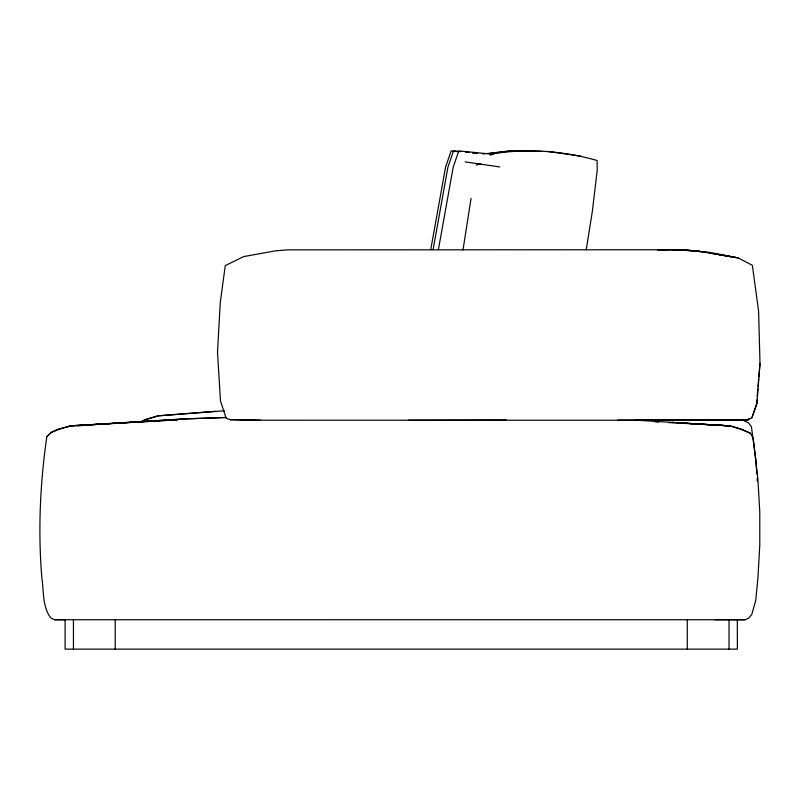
<?xml version="1.0" encoding="UTF-8"?>
<svg xmlns="http://www.w3.org/2000/svg" width="800" height="800" viewBox="0 0 800 800"><rect width="100%" height="100%" fill="white"/><g stroke="black" fill="none" stroke-linecap="round" stroke-linejoin="round"><path stroke-width="1.2" d="M757.01 399.82L756.93 403.29L751.95 417.68L747.57 420.24L255.61 420.2L230.06 419.67L226.18 418.23L220.47 400.91L217.5 352.08L220.26 302.6L225.27 265.61L243.74 256.58L275.53 250.84L287.84 249.85L683.97 249.76L706.34 252.3M657.76 249.99L683.97 249.76L710.32 252.48L738.29 257.97L752.36 265.32L758.61 311.3L760 363.47L756.93 403.29L751.95 417.68M757.18 396.29L757.8 388.99M758.01 386.56L758.64 379.27M758.85 376.84L760 363.47M69.93 426.28L57.59 429.4L50.91 432.39L46.82 436.68C40.1 483.45 37.91 530.87 41.87 578C43.89 591.21 42.22 606.82 50.83 617.93L54.48 619.72L64.8 619.74M463 250.01L471.07 198.31M586.22 249.77L592.32 211.58L597.2 170.37L597.1 160.49C563.85 151.07 528.47 148.17 494.26 153.6L490.17 154.98M430.73 249.7L445.56 167.14L451.13 150.93L458.34 151.63M433.09 249.7L447.92 167.14L453.49 150.93L460.7 151.63M438.38 249.7L453.21 167.14L458.78 150.93L492.42 154.18M744.75 420.19L747.47 420.19L748.82 418.51M46.82 436.68L51.23 432.62L59.33 429.12L69.73 425.9L184.96 418.89L225.82 417.46M141.01 421.93L145.01 419.76L158.11 415.84L224.29 410.77M141.11 421.8L145.01 419.76L158.11 415.84L215.56 411.32M714.86 619.74L745.25 619.74L748.95 617.93L751.83 614.25L755.76 600.34L757.91 578L759.78 545.08L759.78 512.1L757.91 479.18L753.22 438.37L750.53 433.32L742.07 429.39L730.24 425.9L635.27 420.17M490.77 154.82L494.26 153.6M476.25 165.07L480.82 163.72M486.62 153.6L509.65 150.86L542.36 151.43M488.98 153.6L512.01 150.86M77.58 425.97L83.56 425.39M85.95 425.16L184.96 418.89L226.06 417.49M658.15 250.03L666.65 249.99M672.82 250L682.58 250M675.24 250L683.97 249.76M717.57 420.23L747.47 420.19M408.48 420.23L506.48 420.03M260.41 420.19L230.06 419.67M638.98 420.2L718.87 420.21M742.8 420.23L747.57 420.24L617.72 420.15M54.48 619.72L745.25 619.74M687.38 250.6L693.48 250.78M654.97 421.83L658.67 422.03M668.54 422.56L673.48 422.83M680.88 423.23L691.98 423.83M693.63 423.94L730.24 425.9L740.96 429.25L750.53 433.32M686.24 250.34L691.13 250.8M696.02 251.25L699.69 251.59M702.13 251.82L735.23 257.41L718.03 254.47M465.5 152.09L469.11 152.44M472.71 152.79L477.52 153.25M482.32 153.72L484.73 153.95M472.76 153.02L475.16 153.25M547.65 151.43L580.92 156.13M465.12 161.89L499.79 166.96M697.13 250.89L705.74 252.37M713.11 253.63L715.57 254.05M708.8 252.74L711.26 253.17M713.71 253.61L719.86 254.7M722.31 255.13L738.29 257.97M741.3 419.51L748.43 422.8L751.41 426.73L755.77 459.19L756.81 473.8M757.16 478.67L757.33 481.11M737.31 619.73L737.39 649.14L65.09 649.14L65.09 619.73M729.03 619.73L729.03 649.14M687.27 619.73L687.27 649.14M115.21 619.73L115.21 649.14M73.45 619.73L73.45 649.14M177.62 419.78L69.73 425.9L177.62 419.78M730.24 425.9L672.08 422.43L730.24 425.9"/></g></svg>
